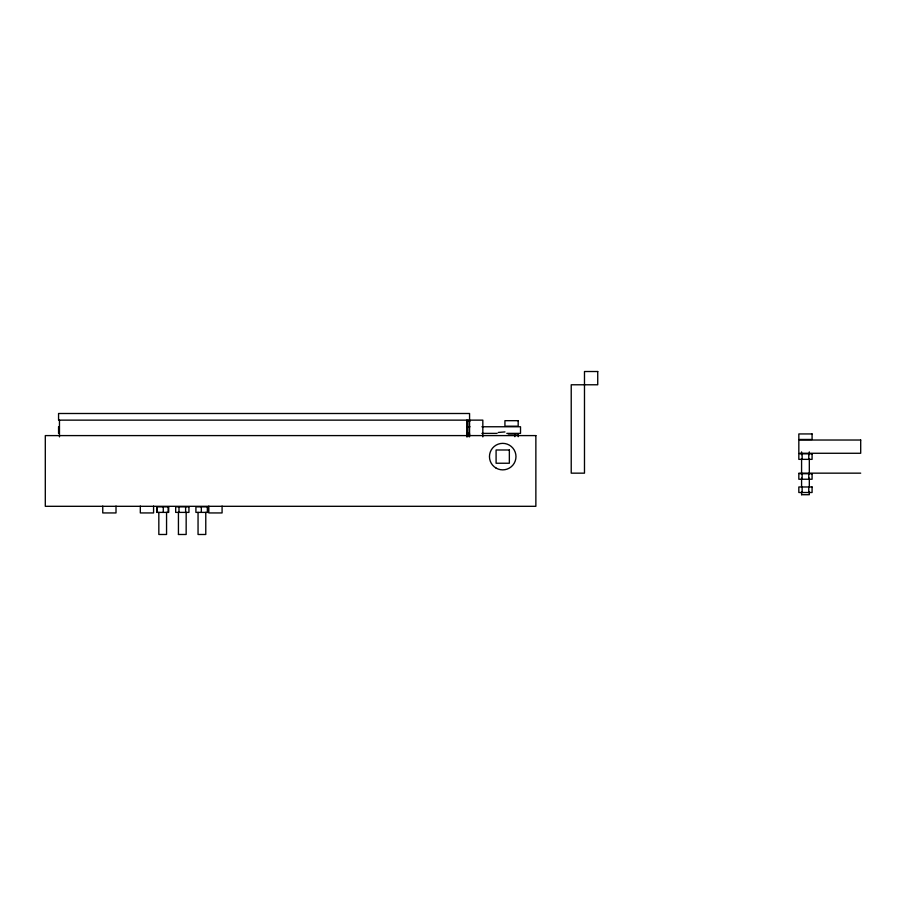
<?xml version="1.0" encoding="UTF-8"?>
<svg xmlns="http://www.w3.org/2000/svg" width="906" height="906" viewBox="0 0 906 906"><rect width="100%" height="100%" fill="white"/><g stroke="black" fill="none" stroke-linecap="round" stroke-linejoin="round"><path stroke-width="1.36" d="M498.198 432.479L504.97 431.913M466.941 421.233L469.976 421.233M59.332 426.76L58.562 426.76L58.562 433.385L59.332 433.385M466.635 426.76L469.976 426.76M481.901 426.76L520.52 426.76L520.52 433.385L506.805 433.385M466.635 433.385L469.568 433.385M481.901 433.385L497.088 433.385M508.243 433.94L518.187 433.94L518.187 436.703M467.009 434.495L469.659 434.495M798.832 473.159L860.7 473.159M801.606 494.71L809.307 494.71L809.318 491.947M178.448 534.483L186.16 534.483L186.172 512.388M809.318 451.89L809.318 454.653M809.318 458.798L809.318 473.997M809.318 478.142L809.318 486.42M808.775 453.827L808.775 459.353M808.775 473.713L808.775 479.24M808.775 486.975L808.775 492.502M802.138 453.827L802.138 459.353M802.138 473.713L802.138 479.24M802.138 486.975L802.138 492.502M801.583 451.89L801.583 454.653M801.583 458.798L801.583 473.997M801.583 478.142L801.583 486.42M801.583 491.947L801.583 494.71M514.868 433.94L514.868 436.703M482.83 436.873L482.83 420.135L58.562 420.135L58.562 413.498L469.568 413.498L469.568 436.873M467.87 420.135L467.87 436.873M466.715 420.135L466.715 436.873M222.083 506.08L222.083 512.943L208.822 512.943L208.822 506.08M207.349 506.862L207.349 512.388M205.775 512.388L205.775 534.483L198.052 534.483L198.052 512.388M201.336 506.862L201.336 512.388M185.617 506.862L185.617 512.388M178.992 506.862L178.992 512.388M178.437 512.388L178.437 534.483M168.12 506.862L168.12 512.388M166.557 512.388L166.557 534.483L158.833 534.483L158.833 512.388M163.273 506.862L163.273 512.388M157.259 506.862L157.259 512.388M153.578 506.08L153.578 512.943L140.317 512.943L140.317 506.08M116.013 506.08L116.013 512.943L102.752 512.943L102.752 506.08M59.468 420.135L59.468 436.873M597.733 371.517L584.483 371.517L584.483 473.159L571.222 473.159L571.222 384.778L597.733 384.778L597.733 371.517M518.187 420.678L504.925 420.678L504.925 426.205L518.187 426.205L518.187 420.678M812.082 433.94L798.832 433.94L798.832 439.467L812.082 439.467L812.082 433.94M535.865 435.593L45.3 435.593L45.3 506.307L535.865 506.307L535.865 435.593M860.7 440.022L798.832 440.022L798.832 453.272L860.7 453.272L860.7 440.022M509.353 449.988L496.092 449.988L496.092 463.238L509.353 463.238L509.353 449.988M812.082 453.827L798.832 453.827L798.832 459.353L812.082 459.353L812.082 453.827M812.082 473.713L798.832 473.713L798.832 479.24L812.082 479.24L812.082 473.713M812.082 486.975L798.832 486.975L798.832 492.502L812.082 492.502L812.082 486.975M168.697 506.862L156.681 506.862L156.681 512.388L168.697 512.388L168.697 506.862M188.935 506.862L175.673 506.862L175.673 512.388L188.935 512.388L188.935 506.862M207.927 506.862L195.911 506.862L195.911 512.388L207.927 512.388L207.927 506.862M496.092 468.096A13.262 13.262 0 0 0 515.978 456.613A13.262 13.262 0 0 0 496.092 445.129A13.262 13.262 0 0 0 496.092 468.096"/></g></svg>
